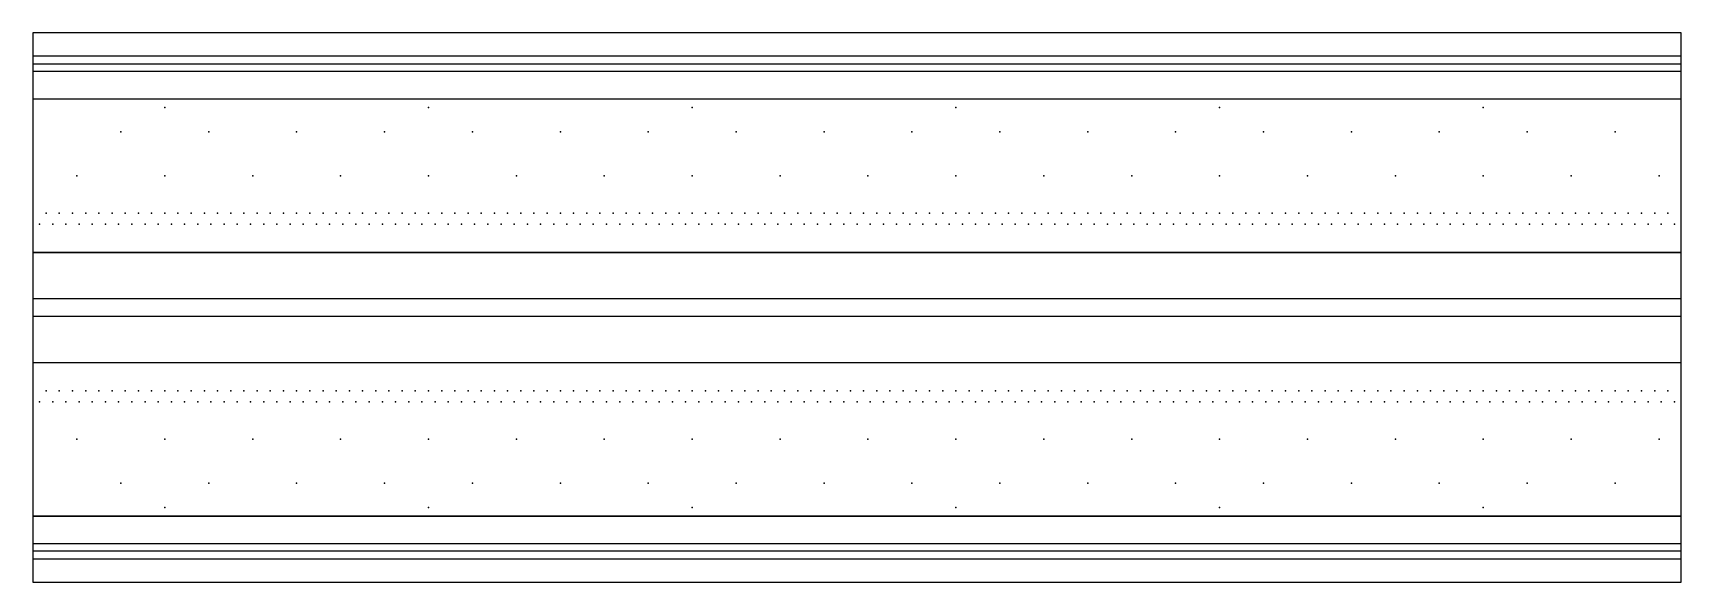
# Model space of a CAD drawing. Header units: metres. Extents: x 0 to 150, y 0 to 50.
import ezdxf

# ---------------------------------------------------------------- set-up
doc = ezdxf.new("R2010")
doc.units = ezdxf.units.M
for name, color, linetype in [('CABLE_COMM_N', 9, 'Continuous'), ('CABLE_COMM_S', 9, 'Continuous'), ('CURB', 9, 'Continuous'), ('GRASS', 84, 'Continuous'), ('LAMPS', 2, 'Continuous'), ('PATH_SIDEWALK_N', 9, 'Continuous'), ('PATH_SIDEWALK_S', 9, 'Continuous'), ('ROAD', 9, 'Continuous'), ('TERRITORY_BOUNDARY', 8, 'Continuous'), ('WATER_SUPPLY', 9, 'Continuous'), ('ЕЛЬ КОЛЮЧАЯ', 3, 'Continuous'), ('КИЗИЛЬНИК БЛЕСТЯЩИЙ', 3, 'Continuous'), ('ЛИПА МЕЛКОЛИСТНАЯ', 3, 'Continuous')]:
    doc.layers.add(name, color=color, linetype=linetype)

msp = doc.modelspace()

# ---------------------------------------------------------------- linework, layer by layer
at = {"layer": 'CABLE_COMM_N'}
msp.add_lwpolyline([(150, 47.2), (150, 47.9), (0, 47.9), (0, 47.2)], close=True, dxfattribs=at)
at = {"layer": 'CABLE_COMM_S'}
msp.add_lwpolyline([(150, 2.1), (150, 2.8), (0, 2.8), (0, 2.1)], close=True, dxfattribs=at)
at = {"layer": 'CURB'}
for points in [[(0, 44), (150, 44)], [(0, 30), (150, 30)], [(0, 20), (150, 20)], [(0, 6), (150, 6)]]:
    msp.add_lwpolyline(points, dxfattribs=at)
at = {"layer": 'GRASS'}
msp.add_lwpolyline([(150, 0), (150, 50), (0, 50), (0, 0)], close=True, dxfattribs=at)
at = {"layer": 'LAMPS'}
for p in [(12, 43.2), (36, 43.2), (60, 43.2), (84, 43.2), (108, 43.2), (132, 43.2), (12, 6.8), (36, 6.8), (60, 6.8), (84, 6.8), (108, 6.8), (132, 6.8)]:
    msp.add_point(p, dxfattribs=at)
at = {"layer": 'PATH_SIDEWALK_N'}
msp.add_lwpolyline([(150, 44), (150, 46.5), (0, 46.5), (0, 44)], close=True, dxfattribs=at)
at = {"layer": 'PATH_SIDEWALK_S'}
msp.add_lwpolyline([(150, 3.5), (150, 6), (0, 6), (0, 3.5)], close=True, dxfattribs=at)
at = {"layer": 'ROAD'}
msp.add_lwpolyline([(150, 20), (150, 30), (0, 30), (0, 20)], close=True, dxfattribs=at)
at = {"layer": 'TERRITORY_BOUNDARY'}
msp.add_lwpolyline([(150, 0), (150, 50), (0, 50), (0, 0)], close=True, dxfattribs=at)
at = {"layer": 'WATER_SUPPLY'}
msp.add_lwpolyline([(150, 24.2), (150, 25.8), (0, 25.8), (0, 24.2)], close=True, dxfattribs=at)
at = {"layer": 'ЕЛЬ КОЛЮЧАЯ'}
for p in [(8, 41), (16, 41), (24, 41), (32, 41), (40, 41), (48, 41), (56, 41), (64, 41), (72, 41), (80, 41), (88, 41), (96, 41), (104, 41), (112, 41), (120, 41), (128, 41), (136, 41), (144, 41), (8, 9), (16, 9), (24, 9), (32, 9), (40, 9), (48, 9), (56, 9), (64, 9), (72, 9), (80, 9), (88, 9), (96, 9), (104, 9), (112, 9), (120, 9), (128, 9), (136, 9), (144, 9)]:
    msp.add_point(p, dxfattribs=at)
at = {"layer": 'КИЗИЛЬНИК БЛЕСТЯЩИЙ'}
for p in [(1.2, 33.6), (2.4, 33.6), (3.6, 33.6), (4.8, 33.6), (6, 33.6), (7.2, 33.6), (8.4, 33.6), (9.6, 33.6), (10.8, 33.6), (12, 33.6), (13.2, 33.6), (14.4, 33.6), (15.6, 33.6), (16.8, 33.6), (18, 33.6), (19.2, 33.6), (20.4, 33.6), (21.6, 33.6), (22.8, 33.6), (24, 33.6), (25.2, 33.6), (26.4, 33.6), (27.6, 33.6), (28.8, 33.6), (30, 33.6), (31.2, 33.6), (32.4, 33.6), (33.6, 33.6), (34.8, 33.6), (36, 33.6), (37.2, 33.6), (38.4, 33.6), (39.6, 33.6), (40.8, 33.6), (42, 33.6), (43.2, 33.6), (44.4, 33.6), (45.6, 33.6), (46.8, 33.6), (48, 33.6), (49.2, 33.6), (50.4, 33.6), (51.6, 33.6), (52.8, 33.6), (54, 33.6), (55.2, 33.6), (56.4, 33.6), (57.6, 33.6), (58.8, 33.6), (60, 33.6), (61.2, 33.6), (62.4, 33.6), (63.6, 33.6), (64.8, 33.6), (66, 33.6), (67.2, 33.6), (68.4, 33.6), (69.6, 33.6), (70.8, 33.6), (72, 33.6), (73.2, 33.6), (74.4, 33.6), (75.6, 33.6), (76.8, 33.6), (78, 33.6), (79.2, 33.6), (80.4, 33.6), (81.6, 33.6), (82.8, 33.6), (84, 33.6), (85.2, 33.6), (86.4, 33.6), (87.6, 33.6), (88.8, 33.6), (90, 33.6), (91.2, 33.6), (92.4, 33.6), (93.6, 33.6), (94.8, 33.6), (96, 33.6), (97.2, 33.6), (98.4, 33.6), (99.6, 33.6), (100.8, 33.6), (102, 33.6), (103.2, 33.6), (104.4, 33.6), (105.6, 33.6), (106.8, 33.6), (108, 33.6), (109.2, 33.6), (110.4, 33.6), (111.6, 33.6), (112.8, 33.6), (114, 33.6), (115.2, 33.6), (116.4, 33.6), (117.6, 33.6), (118.8, 33.6), (120, 33.6), (121.2, 33.6), (122.4, 33.6), (123.6, 33.6), (124.8, 33.6), (126, 33.6), (127.2, 33.6), (128.4, 33.6), (129.6, 33.6), (130.8, 33.6), (132, 33.6), (133.2, 33.6), (134.4, 33.6), (135.6, 33.6), (136.8, 33.6), (138, 33.6), (139.2, 33.6), (140.4, 33.6), (141.6, 33.6), (142.8, 33.6), (144, 33.6), (145.2, 33.6), (146.4, 33.6), (147.6, 33.6), (148.8, 33.6), (0.6, 32.6), (1.8, 32.6), (3, 32.6), (4.2, 32.6), (5.4, 32.6), (6.6, 32.6), (7.8, 32.6), (9, 32.6), (10.2, 32.6), (11.4, 32.6), (12.6, 32.6), (13.8, 32.6), (15, 32.6), (16.2, 32.6), (17.4, 32.6), (18.6, 32.6), (19.8, 32.6), (21, 32.6), (22.2, 32.6), (23.4, 32.6), (24.6, 32.6), (25.8, 32.6), (27, 32.6), (28.2, 32.6), (29.4, 32.6), (30.6, 32.6), (31.8, 32.6), (33, 32.6), (34.2, 32.6), (35.4, 32.6), (36.6, 32.6), (37.8, 32.6), (39, 32.6), (40.2, 32.6), (41.4, 32.6), (42.6, 32.6), (43.8, 32.6), (45, 32.6), (46.2, 32.6), (47.4, 32.6), (48.6, 32.6), (49.8, 32.6), (51, 32.6), (52.2, 32.6), (53.4, 32.6), (54.6, 32.6), (55.8, 32.6), (57, 32.6), (58.2, 32.6), (59.4, 32.6), (60.6, 32.6), (61.8, 32.6), (63, 32.6), (64.2, 32.6), (65.4, 32.6), (66.6, 32.6), (67.8, 32.6), (69, 32.6), (70.2, 32.6), (71.4, 32.6), (72.6, 32.6), (73.8, 32.6), (75, 32.6), (76.2, 32.6), (77.4, 32.6), (78.6, 32.6), (79.8, 32.6), (81, 32.6), (82.2, 32.6), (83.4, 32.6), (84.6, 32.6), (85.8, 32.6), (87, 32.6), (88.2, 32.6), (89.4, 32.6), (90.6, 32.6), (91.8, 32.6), (93, 32.6), (94.2, 32.6), (95.4, 32.6), (96.6, 32.6), (97.8, 32.6), (99, 32.6), (100.2, 32.6), (101.4, 32.6), (102.6, 32.6), (103.8, 32.6), (105, 32.6), (106.2, 32.6), (107.4, 32.6), (108.6, 32.6), (109.8, 32.6), (111, 32.6), (112.2, 32.6), (113.4, 32.6), (114.6, 32.6), (115.8, 32.6), (117, 32.6), (118.2, 32.6), (119.4, 32.6), (120.6, 32.6), (121.8, 32.6), (123, 32.6), (124.2, 32.6), (125.4, 32.6), (126.6, 32.6), (127.8, 32.6), (129, 32.6), (130.2, 32.6), (131.4, 32.6), (132.6, 32.6), (133.8, 32.6), (135, 32.6), (136.2, 32.6), (137.4, 32.6), (138.6, 32.6), (139.8, 32.6), (141, 32.6), (142.2, 32.6), (143.4, 32.6), (144.6, 32.6), (145.8, 32.6), (147, 32.6), (148.2, 32.6), (149.4, 32.6), (1.2, 17.4), (2.4, 17.4), (3.6, 17.4), (4.8, 17.4), (6, 17.4), (7.2, 17.4), (8.4, 17.4), (9.6, 17.4), (10.8, 17.4), (12, 17.4), (13.2, 17.4), (14.4, 17.4), (15.6, 17.4), (16.8, 17.4), (18, 17.4), (19.2, 17.4), (20.4, 17.4), (21.6, 17.4), (22.8, 17.4), (24, 17.4), (25.2, 17.4), (26.4, 17.4), (27.6, 17.4), (28.8, 17.4), (30, 17.4), (31.2, 17.4), (32.4, 17.4), (33.6, 17.4), (34.8, 17.4), (36, 17.4), (37.2, 17.4), (38.4, 17.4), (39.6, 17.4), (40.8, 17.4), (42, 17.4), (43.2, 17.4), (44.4, 17.4), (45.6, 17.4), (46.8, 17.4), (48, 17.4), (49.2, 17.4), (50.4, 17.4), (51.6, 17.4), (52.8, 17.4), (54, 17.4), (55.2, 17.4), (56.4, 17.4), (57.6, 17.4), (58.8, 17.4), (60, 17.4), (61.2, 17.4), (62.4, 17.4), (63.6, 17.4), (64.8, 17.4), (66, 17.4), (67.2, 17.4), (68.4, 17.4), (69.6, 17.4), (70.8, 17.4), (72, 17.4), (73.2, 17.4), (74.4, 17.4), (75.6, 17.4), (76.8, 17.4), (78, 17.4), (79.2, 17.4), (80.4, 17.4), (81.6, 17.4), (82.8, 17.4), (84, 17.4), (85.2, 17.4), (86.4, 17.4), (87.6, 17.4), (88.8, 17.4), (90, 17.4), (91.2, 17.4), (92.4, 17.4), (93.6, 17.4), (94.8, 17.4), (96, 17.4), (97.2, 17.4), (98.4, 17.4), (99.6, 17.4), (100.8, 17.4), (102, 17.4), (103.2, 17.4), (104.4, 17.4), (105.6, 17.4), (106.8, 17.4), (108, 17.4), (109.2, 17.4), (110.4, 17.4), (111.6, 17.4), (112.8, 17.4), (114, 17.4), (115.2, 17.4), (116.4, 17.4), (117.6, 17.4), (118.8, 17.4), (120, 17.4), (121.2, 17.4), (122.4, 17.4), (123.6, 17.4), (124.8, 17.4), (126, 17.4), (127.2, 17.4), (128.4, 17.4), (129.6, 17.4), (130.8, 17.4), (132, 17.4), (133.2, 17.4), (134.4, 17.4), (135.6, 17.4), (136.8, 17.4), (138, 17.4), (139.2, 17.4), (140.4, 17.4), (141.6, 17.4), (142.8, 17.4), (144, 17.4), (145.2, 17.4), (146.4, 17.4), (147.6, 17.4), (148.8, 17.4), (0.6, 16.4), (1.8, 16.4), (3, 16.4), (4.2, 16.4), (5.4, 16.4), (6.6, 16.4), (7.8, 16.4), (9, 16.4), (10.2, 16.4), (11.4, 16.4), (12.6, 16.4), (13.8, 16.4), (15, 16.4), (16.2, 16.4), (17.4, 16.4), (18.6, 16.4), (19.8, 16.4), (21, 16.4), (22.2, 16.4), (23.4, 16.4), (24.6, 16.4), (25.8, 16.4), (27, 16.4), (28.2, 16.4), (29.4, 16.4), (30.6, 16.4), (31.8, 16.4), (33, 16.4), (34.2, 16.4), (35.4, 16.4), (36.6, 16.4), (37.8, 16.4), (39, 16.4), (40.2, 16.4), (41.4, 16.4), (42.6, 16.4), (43.8, 16.4), (45, 16.4), (46.2, 16.4), (47.4, 16.4), (48.6, 16.4), (49.8, 16.4), (51, 16.4), (52.2, 16.4), (53.4, 16.4), (54.6, 16.4), (55.8, 16.4), (57, 16.4), (58.2, 16.4), (59.4, 16.4), (60.6, 16.4), (61.8, 16.4), (63, 16.4), (64.2, 16.4), (65.4, 16.4), (66.6, 16.4), (67.8, 16.4), (69, 16.4), (70.2, 16.4), (71.4, 16.4), (72.6, 16.4), (73.8, 16.4), (75, 16.4), (76.2, 16.4), (77.4, 16.4), (78.6, 16.4), (79.8, 16.4), (81, 16.4), (82.2, 16.4), (83.4, 16.4), (84.6, 16.4), (85.8, 16.4), (87, 16.4), (88.2, 16.4), (89.4, 16.4), (90.6, 16.4), (91.8, 16.4), (93, 16.4), (94.2, 16.4), (95.4, 16.4), (96.6, 16.4), (97.8, 16.4), (99, 16.4), (100.2, 16.4), (101.4, 16.4), (102.6, 16.4), (103.8, 16.4), (105, 16.4), (106.2, 16.4), (107.4, 16.4), (108.6, 16.4), (109.8, 16.4), (111, 16.4), (112.2, 16.4), (113.4, 16.4), (114.6, 16.4), (115.8, 16.4), (117, 16.4), (118.2, 16.4), (119.4, 16.4), (120.6, 16.4), (121.8, 16.4), (123, 16.4), (124.2, 16.4), (125.4, 16.4), (126.6, 16.4), (127.8, 16.4), (129, 16.4), (130.2, 16.4), (131.4, 16.4), (132.6, 16.4), (133.8, 16.4), (135, 16.4), (136.2, 16.4), (137.4, 16.4), (138.6, 16.4), (139.8, 16.4), (141, 16.4), (142.2, 16.4), (143.4, 16.4), (144.6, 16.4), (145.8, 16.4), (147, 16.4), (148.2, 16.4), (149.4, 16.4)]:
    msp.add_point(p, dxfattribs=at)
at = {"layer": 'ЛИПА МЕЛКОЛИСТНАЯ'}
for p in [(4, 37), (12, 37), (20, 37), (28, 37), (36, 37), (44, 37), (52, 37), (60, 37), (68, 37), (76, 37), (84, 37), (92, 37), (100, 37), (108, 37), (116, 37), (124, 37), (132, 37), (140, 37), (148, 37), (4, 13), (12, 13), (20, 13), (28, 13), (36, 13), (44, 13), (52, 13), (60, 13), (68, 13), (76, 13), (84, 13), (92, 13), (100, 13), (108, 13), (116, 13), (124, 13), (132, 13), (140, 13), (148, 13)]:
    msp.add_point(p, dxfattribs=at)

doc.saveas('drawing.dxf')
